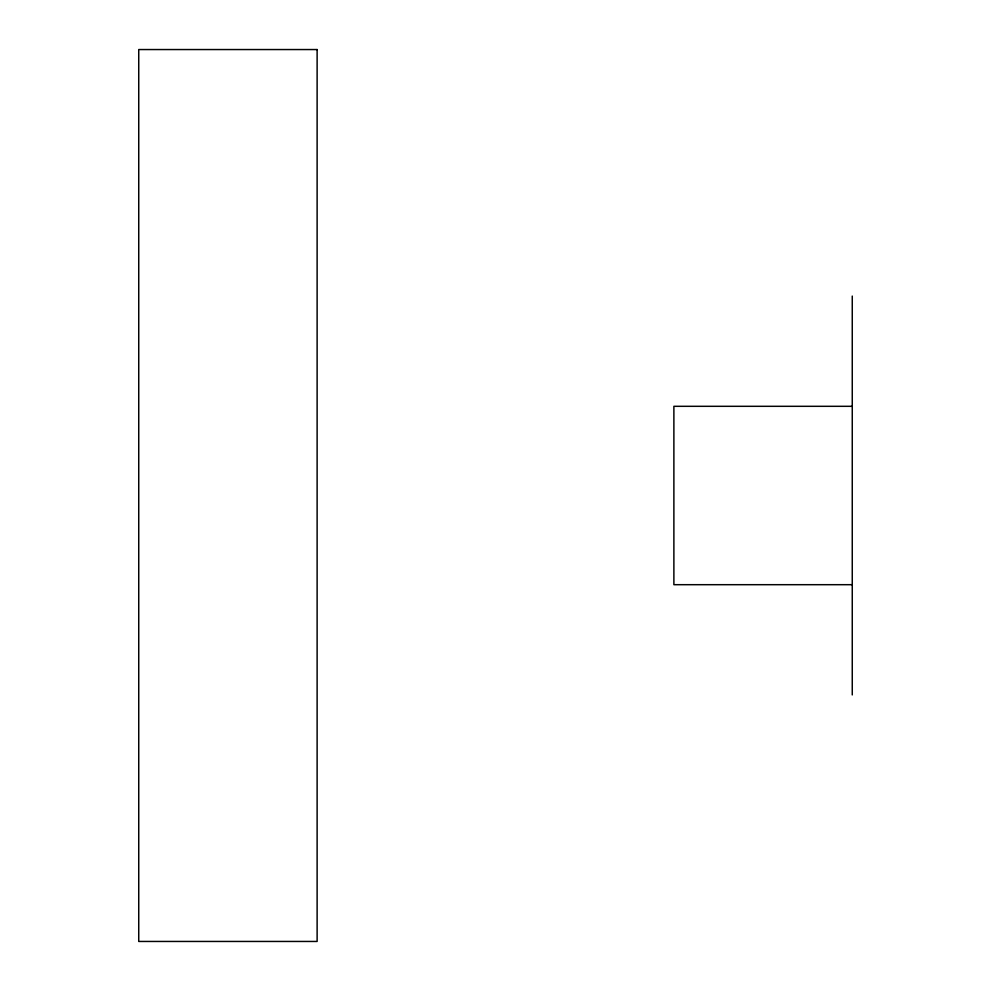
<?xml version="1.0" encoding="UTF-8"?>
<svg xmlns="http://www.w3.org/2000/svg" width="991" height="991" viewBox="0 0 991 991"><rect width="100%" height="100%" fill="white"/><g stroke="black" fill="none" stroke-linecap="round" stroke-linejoin="round"><path stroke-width="1.49" d="M852.26 406.31L673.88 406.31L673.88 584.69L852.26 584.69M852.26 296.074L852.26 694.926M317.12 49.55L138.74 49.55L138.74 941.45L317.12 941.45L317.12 49.55"/></g></svg>
